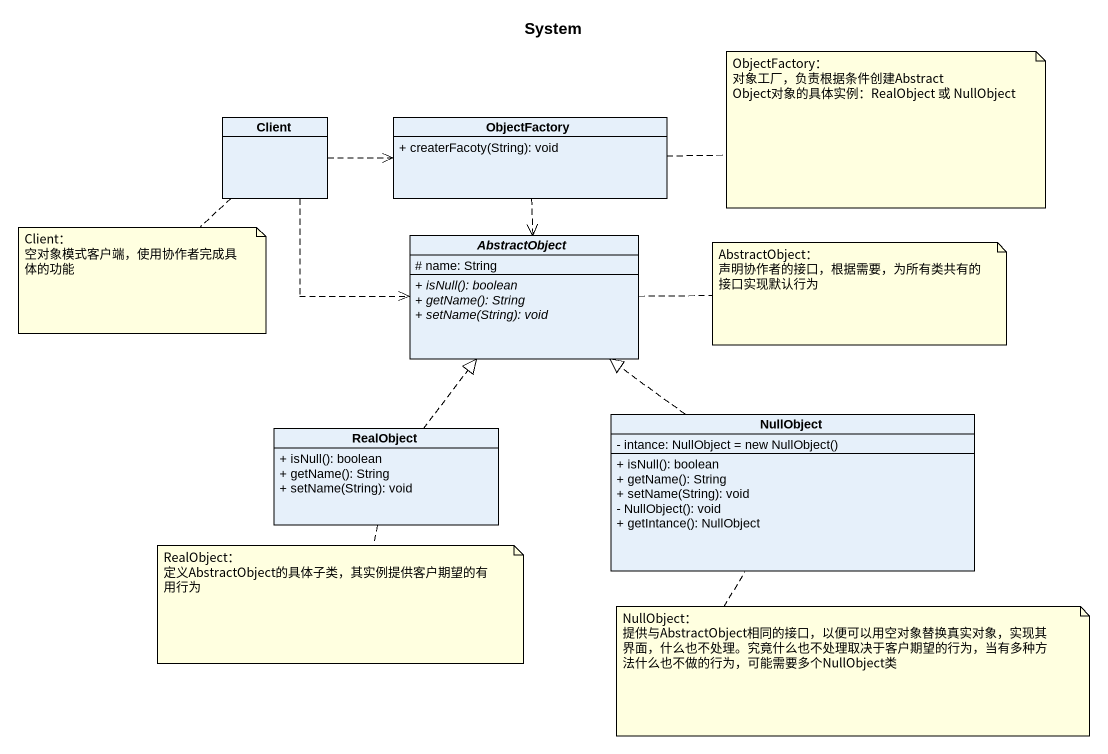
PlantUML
@startuml
title System
hide circle
hide empty members
skinparam classAttributeIconSize 0
class Client
class ObjectFactory {
  + createrFacoty(String): void
}
abstract class AbstractObject {
  # name: String
  {abstract} + isNull(): boolean
  {abstract} + getName(): String
  {abstract} + setName(String): void
}
class RealObject {
  + isNull(): boolean
  + getName(): String
  + setName(String): void
}
class NullObject {
  {field} - intance: NullObject = new NullObject()
  + isNull(): boolean
  + getName(): String
  + setName(String): void
  - NullObject(): void
  + getIntance(): NullObject
}
Client .right.> ObjectFactory
Client .right.> AbstractObject
ObjectFactory ..> AbstractObject
RealObject .up.|> AbstractObject
NullObject .up.|> AbstractObject
note right of ObjectFactory
  ObjectFactory：
  对象工厂，负责根据条件创建AbstractObject对象的具体实例：RealObject 或 NullObject
end note
note bottom of Client
  Client：
  空对象模式客户端，使用协作者完成具体的功能
end note
note right of AbstractObject
  AbstractObject：
  声明协作者的接口，根据需要，为所有类共有的接口实现默认行为
end note
note bottom of RealObject
  RealObject：
  定义AbstractObject的具体子类，其实例提供客户期望的有用行为
end note
note bottom of NullObject
  NullObject：
  提供与AbstractObject相同的接口，以便可以用空对象替换真实对象，实现其界面，什么也不处理。究竟什么也不处理取决于客户期望的行为，当有多种方法什么也不做的行为，可能需要多个NullObject类
end note
@enduml
